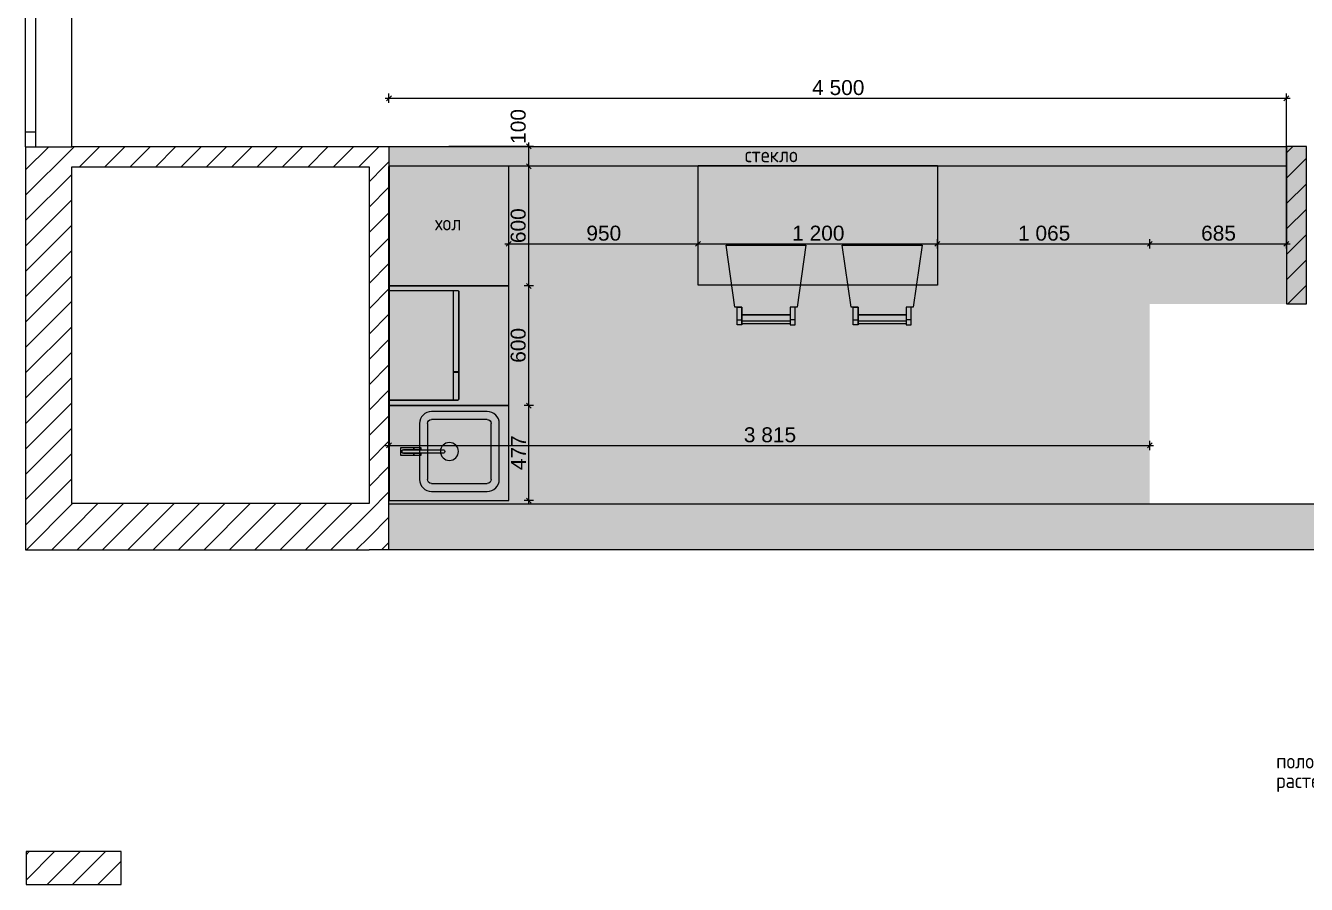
# Model space of a CAD drawing. Header units: millimetres. Extents: x 2336463 to 2579121, y 595385 to 778077.
# Drawn here: x 2502769 to 2509191, y 650910 to 655217 of the extents above; entities that cross this region are included whole.
import ezdxf

# ---------------------------------------------------------------- set-up
doc = ezdxf.new("R2010")
doc.units = ezdxf.units.MM
doc.header["$MEASUREMENT"] = 0
for name, color, linetype in [('+возводимые стены', 7, 'Continuous'), ('1 Планировка размеры', 7, 'Continuous'), ('Интерьер - Мебель', 7, 'Continuous'), ('сит план', 7, 'Continuous')]:
    doc.layers.add(name, color=color, linetype=linetype)
for name, color, linetype, lineweight in [('+возводимые стены_Ном._пера__101', 252, 'Continuous', 5), ('1 Планировка_Ном._пера__1', 7, 'Continuous', 13), ('Интерьер - Мебель_Ном._пера__1', 7, 'Continuous', 13), ('Окна ARCHICAD_Ном._пера__1', 7, 'Continuous', 13), ('сит план_Ном._пера__1', 7, 'Continuous', 13)]:
    doc.layers.add(name, color=color, linetype=linetype, lineweight=lineweight)
for name, color, linetype, lineweight, true_color in [('+возводимые стены_Ном._пера__169', 7, 'Continuous', 5, 0x68b353), ('+размер планировка_Ном._пера__242', 7, 'Continuous', 13, 0x1b55b5), ('1 Планировка размеры_Ном._пера__242', 7, 'Continuous', 13, 0x1b55b5), ('Конструктив - Стены Несущие_Ном._пера__103', 7, 'Continuous', 5, 0xffcc99), ('сит план_Ном._пера__87', 7, 'Continuous', 20, 0x6a6a6a)]:
    doc.layers.add(name, color=color, linetype=linetype, lineweight=lineweight, true_color=true_color)
doc.styles.add('СГЕНЕРИР_СТИЛЬ_1', font='arial.ttf')
doc.styles.add('СГЕНЕРИР_СТИЛЬ_4', font='isocp.shx')
doc.dimstyles.new('СГЕНЕРИР_СТИЛЬ__1', dxfattribs={"dimtxt": 75, "dimasz": 23.75, "dimexe": 0.18, "dimexo": 300, "dimgap": 0, "dimtad": 1, "dimtih": 1, "dimtoh": 1, "dimdec": 0, "dimzin": 0, "dimdsep": 46, "dimtxsty": 'СГЕНЕРИР_СТИЛЬ_1', "dimblk": 'ARROWHEAD_6', "dimblk1": 'ARROWHEAD_6', "dimblk2": 'ARROWHEAD_6', "dimcen": 0.09, "dimclrd": 256, "dimclre": 256, "dimclrt": 256, "dimazin": 0, "dimtfac": 1, "dimtdec": 4, "dimtmove": 0, "dimatfit": 3, "dimfxl": 0, "dimtolj": 1, "dimtzin": 0, "dimarcsym": 0})
doc.dimstyles.new('СГЕНЕРИР_СТИЛЬ__2', dxfattribs={"dimtxt": 75, "dimasz": 23.75, "dimexe": 0.18, "dimexo": 300, "dimgap": 0, "dimtad": 1, "dimdec": 0, "dimzin": 0, "dimdsep": 46, "dimtxsty": 'СГЕНЕРИР_СТИЛЬ_1', "dimblk": 'ARROWHEAD_6', "dimblk1": 'ARROWHEAD_6', "dimblk2": 'ARROWHEAD_6', "dimcen": 0.09, "dimclrd": 256, "dimclre": 256, "dimclrt": 256, "dimazin": 0, "dimtfac": 1, "dimtdec": 4, "dimtmove": 0, "dimatfit": 3, "dimfxl": 0, "dimtolj": 1, "dimtzin": 0, "dimarcsym": 0})
pattern_1 = [(45, (2086872.015, 585813.69), (-63.639609, 63.639609), [])]

# ---------------------------------------------------------------- blocks, each defined once
blk = doc.blocks.new('Обеденный Стул 01 25')
at = {"layer": '1 Планировка_Ном._пера__1', "color": 7, "linetype": 'Continuous', "lineweight": 13}
for p, q in [((54.4, 375), (79.4, 375)), ((79.4, 380), (320.6, 380)), ((345.6, 375), (320.6, 375))]:
    blk.add_line(p, q, dxfattribs=at)
at = {"layer": '1 Планировка_Ном._пера__1', "color": 7, "linetype": 'Continuous', "lineweight": 13, "flags": 128}
for points in [[(54.4, 310), (79.4, 310), (79.4, 400), (54.4, 400)], [(79.4, 350), (320.6, 350), (320.6, 395), (79.4, 395)], [(345.6, 310), (320.6, 310), (320.6, 400), (345.6, 400)], [(0, 0), (400, 0), (355.7, 310), (320.6, 310), (320.6, 350), (79.4, 350), (79.4, 310), (44.3, 310)]]:
    blk.add_lwpolyline(points, close=True, dxfattribs=at)
blk = doc.blocks.new('Перекрытие_71', base_point=(2504591.4, 652834.5))
at = {"layer": 'Интерьер - Мебель_Ном._пера__1', "color": 7, "linetype": 'Continuous', "lineweight": 13, "flags": 128}
blk.add_lwpolyline([(2504591.4, 652834.5), (2505191.4, 652834.5), (2505191.4, 653311.3), (2504591.4, 653311.3)], close=True, dxfattribs=at)
blk = doc.blocks.new('Перекрытие_72', base_point=(2504591.4, 653311.3))
at = {"layer": 'Интерьер - Мебель_Ном._пера__1', "color": 7, "linetype": 'Continuous', "lineweight": 13, "flags": 128}
blk.add_lwpolyline([(2504591.4, 653311.3), (2505191.4, 653311.3), (2505191.4, 653911.2), (2504591.4, 653911.2)], close=True, dxfattribs=at)
blk = doc.blocks.new('Перекрытие_73', base_point=(2504591.4, 653911.3))
at = {"layer": 'Интерьер - Мебель_Ном._пера__1', "color": 7, "linetype": 'Continuous', "lineweight": 13, "flags": 128}
blk.add_lwpolyline([(2504591.4, 653911.3), (2505191.4, 653911.3), (2505191.4, 654511.2), (2504591.4, 654511.2)], close=True, dxfattribs=at)
blk = doc.blocks.new('Стена_285', base_point=(2502771.3, 651074.9))
at = {"layer": 'сит план_Ном._пера__87', "linetype": 'Continuous', "lineweight": 20, "true_color": 0x6a6a6a}
h = blk.add_hatch(dxfattribs=at)
h.set_pattern_fill('Блоки_Бетонные_Эффективные', color=251, style=0, pattern_type=2)
h.set_pattern_definition(pattern_1)
h.paths.add_polyline_path([(2502771.3, 651074.9), (2502771.3, 650909.9), (2503248.3, 650909.9), (2503248.3, 651074.9)])
at = {"layer": 'сит план_Ном._пера__1', "color": 7, "linetype": 'Continuous', "lineweight": 13, "flags": 128}
for points in [[(2502771.3, 651074.9), (2502771.3, 650909.9)], [(2503248.3, 651074.9), (2502771.3, 651074.9)], [(2503248.3, 650909.9), (2503248.3, 651074.9)], [(2502771.3, 650909.9), (2503248.3, 650909.9)]]:
    blk.add_lwpolyline(points, dxfattribs=at)
blk = doc.blocks.new('Окно 25_5')
at = {"layer": 'Окна ARCHICAD_Ном._пера__1', "color": 7, "linetype": 'Continuous', "lineweight": 13}
for p, q in [((-605, 0), (605, 0)), ((-605, 0), (-530, 0)), ((-605, 0), (-605, -50)), ((-605, 0), (-605, -50)), ((-530, 0), (-530, -50)), ((-530, 0), (530, 0)), ((530, -50), (530, 0)), ((530, 0), (605, 0)), ((605, 0), (605, -50)), ((605, 0), (605, -50)), ((-530, -50), (-605, -50)), ((-605, -50), (-605, -232)), ((530, -50), (-530, -50)), ((605, -50), (530, -50)), ((605, -50), (605, -232)), ((-605, -232), (605, -232))]:
    blk.add_line(p, q, dxfattribs=at)
blk = doc.blocks.new('Стена_350', base_point=(2502769.2, 655352.7))
at = {"layer": 'сит план_Ном._пера__87', "linetype": 'Continuous', "lineweight": 20, "true_color": 0x6a6a6a}
h = blk.add_hatch(dxfattribs=at)
h.set_pattern_fill('Блоки_Бетонные_Эффективные', color=251, style=0, pattern_type=2)
h.set_pattern_definition(pattern_1)
h.paths.add_polyline_path([(2503001.2, 654608.9), (2502769.2, 654608.9), (2502769.2, 652819.6), (2503001.2, 652819.6)])
h = blk.add_hatch(dxfattribs=at)
h.set_pattern_fill('Блоки_Бетонные_Эффективные', color=251, style=0, pattern_type=2)
h.set_pattern_definition(pattern_1)
h.paths.add_polyline_path([(2503001.2, 652819.6), (2502769.2, 652587.6), (2503001.2, 652587.6)])
h = blk.add_hatch(dxfattribs=at)
h.set_pattern_fill('Блоки_Бетонные_Эффективные', color=251, style=0, pattern_type=2)
h.set_pattern_definition(pattern_1)
h.paths.add_polyline_path([(2503001.2, 652819.6), (2502769.2, 652819.6), (2502769.2, 652587.6)])
at = {"layer": 'сит план_Ном._пера__1', "color": 7, "linetype": 'Continuous', "lineweight": 13}
for p, q in [((2502769.2, 655818.9), (2502819.2, 655818.9)), ((2502819.2, 655818.9), (2503001.2, 655818.9)), ((2502769.2, 654608.9), (2502819.2, 654608.9)), ((2502819.2, 654608.9), (2503001.2, 654608.9))]:
    blk.add_line(p, q, dxfattribs=at)
at = {"layer": 'сит план_Ном._пера__1', "color": 7, "linetype": 'Continuous', "lineweight": 13, "flags": 128}
for points in [[(2502769.2, 654608.9), (2502769.2, 652587.6)], [(2503001.2, 652819.6), (2503001.2, 654508.9)], [(2502769.2, 652587.6), (2503001.2, 652587.6)]]:
    blk.add_lwpolyline(points, dxfattribs=at)
at = {"layer": 'Окна ARCHICAD_Ном._пера__1', "color": 7, "linetype": 'Continuous', "lineweight": 13, "zscale": 1000, "rotation": 90.0000000000106}
blk.add_blockref('Окно 25_5', (2502769.2, 655213.9), dxfattribs=at)
blk = doc.blocks.new('Стена_351', base_point=(2502769.2, 652587.6))
at = {"layer": 'сит план_Ном._пера__87', "linetype": 'Continuous', "lineweight": 20, "true_color": 0x6a6a6a}
h = blk.add_hatch(dxfattribs=at)
h.set_pattern_fill('Блоки_Бетонные_Эффективные', color=251, style=0, pattern_type=2)
h.set_pattern_definition(pattern_1)
h.paths.add_polyline_path([(2503001.2, 652587.6), (2504491.2, 652587.6), (2504491.2, 652819.6), (2503001.2, 652819.6)])
at = {"layer": 'сит план_Ном._пера__1', "color": 7, "linetype": 'Continuous', "lineweight": 13, "flags": 128}
for points in [[(2504491.2, 652819.6), (2503001.2, 652819.6)], [(2503001.2, 652587.6), (2504491.2, 652587.6)]]:
    blk.add_lwpolyline(points, dxfattribs=at)
blk = doc.blocks.new('Стена_352', base_point=(2502769.2, 654608.8))
at = {"layer": 'сит план_Ном._пера__87', "linetype": 'Continuous', "lineweight": 20, "true_color": 0x6a6a6a}
h = blk.add_hatch(dxfattribs=at)
h.set_pattern_fill('Блоки_Бетонные_Эффективные', color=251, style=0, pattern_type=2)
h.set_pattern_definition(pattern_1)
h.paths.add_polyline_path([(2503001.2, 654608.9), (2503001.2, 654508.9), (2504491.2, 654509.4), (2504491.2, 654609.4)])
h = blk.add_hatch(dxfattribs=at)
h.set_pattern_fill('Блоки_Бетонные_Эффективные', color=251, style=0, pattern_type=2)
h.set_pattern_definition(pattern_1)
h.paths.add_polyline_path([(2504491.2, 654509.4), (2504591.2, 654509.5), (2504591.2, 654609.5)])
h = blk.add_hatch(dxfattribs=at)
h.set_pattern_fill('Блоки_Бетонные_Эффективные', color=251, style=0, pattern_type=2)
h.set_pattern_definition(pattern_1)
h.paths.add_polyline_path([(2504491.2, 654509.4), (2504591.2, 654609.5), (2504491.2, 654609.4)])
at = {"layer": 'сит план_Ном._пера__1', "color": 7, "linetype": 'Continuous', "lineweight": 13, "flags": 128}
for points in [[(2504591.2, 654609.5), (2503001.2, 654608.9)], [(2504591.2, 654609.5), (2504591.2, 654509.5)], [(2503001.2, 654508.9), (2504491.2, 654509.4)]]:
    blk.add_lwpolyline(points, dxfattribs=at)
blk = doc.blocks.new('Стена_353', base_point=(2504591.2, 654609.5))
at = {"layer": 'сит план_Ном._пера__87', "linetype": 'Continuous', "lineweight": 20, "true_color": 0x6a6a6a}
h = blk.add_hatch(dxfattribs=at)
h.set_pattern_fill('Блоки_Бетонные_Эффективные', color=251, style=0, pattern_type=2)
h.set_pattern_definition(pattern_1)
h.paths.add_polyline_path([(2504491.2, 654509.4), (2504491.2, 652587), (2504591.2, 652587), (2504591.2, 654509.5)])
at = {"layer": 'сит план_Ном._пера__1', "color": 7, "linetype": 'Continuous', "lineweight": 13, "flags": 128}
for points in [[(2504491.2, 654509.4), (2504491.2, 652819.6)], [(2504591.2, 652587), (2504591.2, 654509.5)], [(2504591.2, 652587), (2504491.2, 652587)]]:
    blk.add_lwpolyline(points, dxfattribs=at)
blk = doc.blocks.new('Стена_357', base_point=(2509191.4, 654611.2))
at = {"layer": '+возводимые стены_Ном._пера__169', "linetype": 'Continuous', "lineweight": 5, "true_color": 0x68b353}
h = blk.add_hatch(dxfattribs=at)
h.set_pattern_fill('Блоки_Бетонные_Эффективные', color=85, style=0, pattern_type=2)
h.set_pattern_definition(pattern_1)
h.paths.add_polyline_path([(2509091.4, 654611.2), (2509091.4, 653821.2), (2509191.4, 653821.2), (2509191.4, 654611.2)])
at = {"layer": '+возводимые стены_Ном._пера__101', "color": 252, "linetype": 'Continuous', "lineweight": 5, "flags": 128}
for points in [[(2509091.4, 654611.2), (2509091.4, 653821.2)], [(2509191.4, 654611.2), (2509091.4, 654611.2)], [(2509191.4, 653821.2), (2509191.4, 654611.2)], [(2509091.4, 653821.2), (2509191.4, 653821.2)]]:
    blk.add_lwpolyline(points, dxfattribs=at)
blk = doc.blocks.new('Стол Дизайнерский 01 25_2')
at = {"layer": '1 Планировка_Ном._пера__1', "color": 7, "linetype": 'Continuous', "lineweight": 13, "flags": 128}
blk.add_lwpolyline([(1200, 0), (1200, 600), (0, 600), (0, 0)], close=True, dxfattribs=at)
blk = doc.blocks.new('Мойка Белфаст 25')
at = {"layer": '1 Планировка_Ном._пера__1', "color": 7, "linetype": 'Continuous', "lineweight": 13}
for p, q in [((40, 60), (40, 340)), ((60, 360), (200, 360)), ((200, 360), (340, 360)), ((360, 340), (360, 60)), ((340, 40), (60, 40))]:
    blk.add_line(p, q, dxfattribs=at)
at = {"layer": '1 Планировка_Ном._пера__1', "color": 7, "linetype": 'Continuous', "lineweight": 13, "flags": 128}
for points in [[(180, 429), (191, 429), (191, 480, -1), (209, 480), (209, 429), (220, 429), (220, 494), (180, 494)], [(191, 282.1, 1), (209, 282.2), (209, 480, 1), (191, 480)], [(200, 400), (340, 400, -0.414214), (400, 340), (400, 60, -0.414214), (340, 0), (60, 0, -0.414214), (0, 60), (0, 340, -0.414214), (60, 400)]]:
    blk.add_lwpolyline(points, format="xyb", close=True, dxfattribs=at)
for points in [[(180.3, 393), (191, 393), (191, 428), (180.3, 428)], [(219.7, 393), (219.7, 428), (209, 428), (209, 393)]]:
    blk.add_lwpolyline(points, close=True, dxfattribs=at)
at = {"layer": '1 Планировка_Ном._пера__1', "color": 7, "linetype": 'Continuous', "lineweight": 13}
blk.add_circle((200, 250), 45, dxfattribs=at)
for centre, start, end in [((60, 340), 90, 180), ((340, 340), 0, 90), ((60, 60), 180, 270), ((340, 60), 270, 0)]:
    blk.add_arc(centre, 20, start, end, dxfattribs=at)
blk = doc.blocks.new('Микроволновая Печь 25')
at = {"layer": '1 Планировка_Ном._пера__1', "color": 7, "linetype": 'Continuous', "lineweight": 13}
for p, q in [((0, 350), (0, 6.4)), ((550, 350), (0, 350)), ((550, 350), (550, 6.4)), ((550, 26.8), (0, 26.8)), ((0, 6.4), (0.2, 5)), ((0.2, 5), (0.7, 3.6)), ((0.7, 3.6), (1.5, 2.4)), ((1.5, 2.4), (2.6, 1.4)), ((2.6, 1.4), (3.9, 0.6)), ((3.9, 0.6), (5.3, 0.2)), ((5.3, 0.2), (6.8, 0)), ((407.5, 0), (407.5, 26.8)), ((412.1, 0), (412.1, 26.8)), ((544.7, 0.2), (543.2, 0)), ((546.1, 0.6), (544.7, 0.2)), ((547.4, 1.4), (546.1, 0.6)), ((548.5, 2.4), (547.4, 1.4)), ((549.3, 3.6), (548.5, 2.4)), ((549.8, 5), (549.3, 3.6)), ((550, 6.4), (549.8, 5)), ((407.5, 0), (6.8, 0)), ((543.2, 0), (412.1, 0))]:
    blk.add_line(p, q, dxfattribs=at)
at = {"layer": '1 Планировка_Ном._пера__1', "color": 7, "linetype": 'Continuous', "lineweight": 13, "flags": 128}
blk.add_lwpolyline([(0, 6.4), (0.1, 5.3), (0.4, 4.2), (0.9, 3.2), (1.6, 2.3), (2.4, 1.5), (3.4, 0.9), (4.5, 0.4), (5.7, 0.1), (6.8, 0), (543.2, 0), (544.3, 0.1), (545.5, 0.4), (546.6, 0.9), (547.6, 1.5), (548.4, 2.3), (549.1, 3.2), (549.6, 4.2), (549.9, 5.3), (550, 6.4), (550, 350), (0, 350)], close=True, dxfattribs=at)
blk = doc.blocks.new('*D2896', base_point=(2086872, 585813.7))
at = {"layer": '1 Планировка размеры_Ном._пера__242', "color": 152, "linetype": 'Continuous', "lineweight": 13, "true_color": 0x1b55b5}
for p, q in [((2505172.6, 654122.4), (2505191.4, 654122.4)), ((2505203.9, 654134.9), (2505178.9, 654109.9)), ((2505191.4, 654099), (2505191.4, 654145.9)), ((2505191.4, 654122.4), (2506141.2, 654122.4)), ((2506153.7, 654134.9), (2506128.7, 654109.9)), ((2506141.2, 654099), (2506141.2, 654145.9))]:
    blk.add_line(p, q, dxfattribs=at)
at = {"layer": '1 Планировка размеры_Ном._пера__242', "color": 152, "lineweight": 13, "true_color": 0x1b55b5, "insert": (2505580.9, 654137.4), "char_height": 75, "attachment_point": 7, "style": 'СГЕНЕРИР_СТИЛЬ_1'}
blk.add_mtext('\\A1;{\\pql;\\fArial|b0|i0|c204|p38;950}', dxfattribs=at)
blk = doc.blocks.new('ARROWHEAD_6')
at = {"color": 0, "linetype": 'Continuous', "lineweight": 0}
for p, q in [((0, 0), (-1, 0)), ((-0.5, -0.5), (0.5, 0.5))]:
    blk.add_line(p, q, dxfattribs=at)
blk = doc.blocks.new('*D2897', base_point=(2086872, 585813.7))
at = {"layer": '1 Планировка размеры_Ном._пера__242', "color": 152, "linetype": 'Continuous', "lineweight": 13, "true_color": 0x1b55b5}
for p, q in [((2506153.7, 654134.9), (2506128.7, 654109.9)), ((2506141.2, 654099), (2506141.2, 654145.9)), ((2506141.2, 654122.4), (2507341.2, 654122.4)), ((2507353.7, 654134.9), (2507328.7, 654109.9)), ((2507341.2, 654099), (2507341.2, 654145.9))]:
    blk.add_line(p, q, dxfattribs=at)
at = {"layer": '1 Планировка размеры_Ном._пера__242', "color": 152, "lineweight": 13, "true_color": 0x1b55b5, "insert": (2506613, 654137.4), "char_height": 75, "attachment_point": 7, "style": 'СГЕНЕРИР_СТИЛЬ_1'}
blk.add_mtext('\\A1;{\\pql;\\fArial|b0|i0|c204|p38;1\xa0200}', dxfattribs=at)
blk = doc.blocks.new('*D2898', base_point=(2086872, 585813.7))
at = {"layer": '1 Планировка размеры_Ном._пера__242', "color": 152, "linetype": 'Continuous', "lineweight": 13, "true_color": 0x1b55b5}
for p, q in [((2507353.7, 654134.9), (2507328.7, 654109.9)), ((2507341.2, 654099), (2507341.2, 654145.9)), ((2507341.2, 654122.4), (2508406.4, 654122.4)), ((2508418.9, 654134.9), (2508393.9, 654109.9)), ((2508406.4, 654099), (2508406.4, 654145.9))]:
    blk.add_line(p, q, dxfattribs=at)
at = {"layer": '1 Планировка размеры_Ном._пера__242', "color": 152, "lineweight": 13, "true_color": 0x1b55b5, "insert": (2507745.5, 654137.4), "char_height": 75, "attachment_point": 7, "style": 'СГЕНЕРИР_СТИЛЬ_1'}
blk.add_mtext('\\A1;{\\pql;\\fArial|b0|i0|c204|p38;1\xa0065}', dxfattribs=at)
blk = doc.blocks.new('*D2899', base_point=(2086872, 585813.7))
at = {"layer": '1 Планировка размеры_Ном._пера__242', "color": 152, "linetype": 'Continuous', "lineweight": 13, "true_color": 0x1b55b5}
for p, q in [((2508418.9, 654134.9), (2508393.9, 654109.9)), ((2508406.4, 654099), (2508406.4, 654145.9)), ((2508406.4, 654122.4), (2509091.4, 654122.4)), ((2509078.9, 654109.9), (2509103.9, 654134.9)), ((2509091.4, 654099), (2509091.4, 654145.9)), ((2509091.4, 654122.4), (2509110.1, 654122.4))]:
    blk.add_line(p, q, dxfattribs=at)
at = {"layer": '1 Планировка размеры_Ном._пера__242', "color": 152, "lineweight": 13, "true_color": 0x1b55b5, "insert": (2508663.5, 654137.4), "char_height": 75, "attachment_point": 7, "style": 'СГЕНЕРИР_СТИЛЬ_1'}
blk.add_mtext('\\A1;{\\pql;\\fArial|b0|i0|c204|p38;685}', dxfattribs=at)
blk = doc.blocks.new('*D2902', base_point=(2086872, 585813.7))
at = {"layer": '1 Планировка размеры_Ном._пера__242', "color": 152, "linetype": 'Continuous', "lineweight": 13, "true_color": 0x1b55b5}
for p, q in [((2504591.4, 653087.9), (2504591.4, 654311.2)), ((2504572.6, 653111.3), (2504591.4, 653111.3)), ((2504603.9, 653123.8), (2504578.9, 653098.8)), ((2504591.4, 653111.3), (2508406.4, 653111.3)), ((2508393.9, 653098.8), (2508418.9, 653123.8)), ((2508406.4, 653087.9), (2508406.4, 653134.8)), ((2508406.4, 653111.3), (2508425.1, 653111.3))]:
    blk.add_line(p, q, dxfattribs=at)
at = {"layer": '1 Планировка размеры_Ном._пера__242', "color": 152, "lineweight": 13, "true_color": 0x1b55b5, "insert": (2506370.7, 653126.3), "char_height": 75, "attachment_point": 7, "style": 'СГЕНЕРИР_СТИЛЬ_1'}
blk.add_mtext('\\A1;{\\pql;\\fArial|b0|i0|c204|p38;3\xa0815}', dxfattribs=at)
blk = doc.blocks.new('*D2903', base_point=(2086872, 585813.7))
at = {"layer": '1 Планировка размеры_Ном._пера__242', "color": 152, "linetype": 'Continuous', "lineweight": 13, "true_color": 0x1b55b5}
for p, q in [((2505315.9, 653311.3), (2505269, 653311.3)), ((2505280, 653323.8), (2505305, 653298.8)), ((2505292.5, 652834.5), (2505292.5, 653311.3)), ((2505315.9, 652834.5), (2505269, 652834.5)), ((2505280, 652847), (2505305, 652822)), ((2505292.5, 652815.8), (2505292.5, 652834.5))]:
    blk.add_line(p, q, dxfattribs=at)
at = {"layer": '1 Планировка размеры_Ном._пера__242', "color": 152, "lineweight": 13, "true_color": 0x1b55b5, "insert": (2505277.5, 652987.5), "char_height": 75, "attachment_point": 7, "rotation": 90, "style": 'СГЕНЕРИР_СТИЛЬ_1'}
blk.add_mtext('\\A1;{\\pql;\\fArial|b0|i0|c204|p38;477}', dxfattribs=at)
blk = doc.blocks.new('*D2904', base_point=(2086872, 585813.7))
at = {"layer": '1 Планировка размеры_Ном._пера__242', "color": 152, "linetype": 'Continuous', "lineweight": 13, "true_color": 0x1b55b5}
for p, q in [((2505280, 653923.7), (2505305, 653898.7)), ((2505315.9, 653911.2), (2505269, 653911.2)), ((2505292.5, 653311.3), (2505292.5, 653911.2)), ((2505315.9, 653311.3), (2505269, 653311.3)), ((2505280, 653323.8), (2505305, 653298.8))]:
    blk.add_line(p, q, dxfattribs=at)
at = {"layer": '1 Планировка размеры_Ном._пера__242', "color": 152, "lineweight": 13, "true_color": 0x1b55b5, "insert": (2505277.5, 653525.9), "char_height": 75, "attachment_point": 7, "rotation": 90, "style": 'СГЕНЕРИР_СТИЛЬ_1'}
blk.add_mtext('\\A1;{\\pql;\\fArial|b0|i0|c204|p38;600}', dxfattribs=at)
blk = doc.blocks.new('*D2905', base_point=(2086872, 585813.7))
at = {"layer": '1 Планировка размеры_Ном._пера__242', "color": 152, "linetype": 'Continuous', "lineweight": 13, "true_color": 0x1b55b5}
for p, q in [((2505315.9, 654511.2), (2505269, 654511.2)), ((2505280, 654523.7), (2505305, 654498.7)), ((2505292.5, 653911.2), (2505292.5, 654511.2)), ((2505280, 653923.7), (2505305, 653898.7)), ((2505315.9, 653911.2), (2505269, 653911.2))]:
    blk.add_line(p, q, dxfattribs=at)
at = {"layer": '1 Планировка размеры_Ном._пера__242', "color": 152, "lineweight": 13, "true_color": 0x1b55b5, "insert": (2505277.5, 654125.9), "char_height": 75, "attachment_point": 7, "rotation": 90, "style": 'СГЕНЕРИР_СТИЛЬ_1'}
blk.add_mtext('\\A1;{\\pql;\\fArial|b0|i0|c204|p38;600}', dxfattribs=at)
blk = doc.blocks.new('*D2906', base_point=(2086872, 585813.7))
at = {"layer": '1 Планировка размеры_Ном._пера__242', "color": 152, "linetype": 'Continuous', "lineweight": 13, "true_color": 0x1b55b5}
for p, q in [((2505305, 654598.7), (2505280, 654623.7)), ((2505292.5, 654611.2), (2505292.5, 654630)), ((2505315.9, 654611.2), (2504891.4, 654611.2)), ((2505292.5, 654511.2), (2505292.5, 654611.2)), ((2505315.9, 654511.2), (2505269, 654511.2)), ((2505280, 654523.7), (2505305, 654498.7))]:
    blk.add_line(p, q, dxfattribs=at)
at = {"layer": '1 Планировка размеры_Ном._пера__242', "color": 152, "lineweight": 13, "true_color": 0x1b55b5, "insert": (2505277.5, 654623.7), "char_height": 75, "attachment_point": 7, "rotation": 90, "style": 'СГЕНЕРИР_СТИЛЬ_1'}
blk.add_mtext('\\A1;{\\pql;\\fArial|b0|i0|c204|p38;100}', dxfattribs=at)
blk = doc.blocks.new('*D3073', base_point=(2086872, 585813.7))
at = {"layer": '1 Планировка размеры_Ном._пера__242', "color": 152, "linetype": 'Continuous', "lineweight": 13, "true_color": 0x1b55b5}
for p, q in [((2504591.2, 654829.2), (2504591.2, 654876.1)), ((2509091.4, 654121.2), (2509091.4, 654876.1)), ((2504572.5, 654852.6), (2504591.2, 654852.6)), ((2504603.7, 654865.1), (2504578.7, 654840.1)), ((2504591.2, 654852.6), (2509091.4, 654852.6)), ((2509078.9, 654840.1), (2509103.9, 654865.1)), ((2509091.4, 654852.6), (2509110.1, 654852.6))]:
    blk.add_line(p, q, dxfattribs=at)
at = {"layer": '1 Планировка размеры_Ном._пера__242', "color": 152, "lineweight": 13, "true_color": 0x1b55b5, "insert": (2506713.1, 654867.6), "char_height": 75, "attachment_point": 7, "style": 'СГЕНЕРИР_СТИЛЬ_1'}
blk.add_mtext('\\A1;{\\pql;\\fArial|b0|i0|c204|p38;4\xa0500}', dxfattribs=at)

msp = doc.modelspace()

# ---------------------------------------------------------------- hatches: boundary and pattern name
at = {"layer": 'Конструктив - Стены Несущие_Ном._пера__103', "linetype": 'Continuous', "lineweight": 0, "true_color": 0x3f3326}
msp.add_hatch(color=29, dxfattribs=at).paths.add_polyline_path([(2504591.4, 652820.8), (2504591.4, 654611.2), (2509188.4, 654611.2), (2509188.4, 653821.2), (2508406.4, 653821.2), (2508406.4, 652820.8)])
at = {"layer": 'сит план_Ном._пера__1', "linetype": 'Continuous', "lineweight": 13}
h = msp.add_hatch(dxfattribs=at)
h.set_pattern_fill('AR_CONC', style=0, pattern_type=2)
h.set_pattern_definition([(50, (2086872.01, 585813.69), (-182.18467, 15.939086), [19.05, -209.55]), (355, (2086872.01, 585813.69), (-35.24342, 191.056845), [15.24, -167.640584]), (100.451445, (2086887.2, 585812.36), (146.94125, 175.11775), [16.19001, -178.090245]), (46.1842, (2086872.01, 585864.49), (-271.07904, 42.04233), [28.575, -314.325]), (96.63556, (2086894.6, 585860.98), (237.40413, 247.42612), [24.28502, -267.1356]), (351.18415, (2086872.01, 585864.49), (237.40413, 247.42612), [22.85997, -251.45973]), (21, (2086897.41, 585851.79), (-151.61439, 102.2652), [19.05, -209.55]), (326, (2086897.41, 585851.79), (61.80203, 184.18797), [15.24, -167.64]), (71.451445, (2086910.05, 585843.26), (213.41642, 81.92277), [16.19001, -178.08994]), (37.5, (2086872.015, 585813.686), (3.088603, 84.555039), [0, -165.608, 0, -170.18, 0, -168.275]), (7.5, (2086872.015, 585813.69), (66.819663, 100.180575), [0, -97.028, 0, -161.798, 0, -64.135]), (327.5, (2086815.37, 585813.686), (-135.590595, 5.728744), [0, -63.5, 0, -198.12, 0, -262.89]), (317.5, (2086789.97, 585813.69), (148.12918, 25.42649), [0, -82.55, 0, -131.572, 0, -186.69])])
h.paths.add_polyline_path([(2504591.2, 652819), (2510193.2, 652819), (2510193.2, 652587), (2504591.2, 652587)])

# ---------------------------------------------------------------- linework, layer by layer
at = {"layer": '1 Планировка_Ном._пера__1', "color": 7, "linetype": 'Continuous', "lineweight": 13}
for p, q in [((2504591.4, 654611.2), (2509091.4, 654611.2)), ((2504591.4, 654511.2), (2504591.4, 654611.2)), ((2509091.4, 654611.2), (2509091.4, 654511.2)), ((2509188.4, 654611.2), (2509188.4, 654611.2)), ((2509091.4, 654511.2), (2504591.4, 654511.2)), ((2509188.4, 654511.2), (2509188.4, 654511.2))]:
    msp.add_line(p, q, dxfattribs=at)
at = {"layer": 'сит план_Ном._пера__1', "color": 7, "linetype": 'Continuous', "lineweight": 13, "flags": 128}
msp.add_lwpolyline([(2504591.2, 652819), (2510193.2, 652819), (2510193.2, 652587), (2504591.2, 652587)], close=True, dxfattribs=at)

# ---------------------------------------------------------------- block references
at = {"layer": '+возводимые стены', "color": 252, "lineweight": 5}
msp.add_blockref('Стена_357', (2509191.4, 654611.2), dxfattribs=at)
at = {"layer": '1 Планировка_Ном._пера__1', "color": 7, "linetype": 'Continuous', "lineweight": 13, "xscale": -1, "zscale": 1000}
msp.add_blockref('Стол Дизайнерский 01 25_2', (2507341.2, 653915.6), dxfattribs=at)
for name, p, rotation in [('Обеденный Стул 01 25', (2506282, 654115.6), 180), ('Обеденный Стул 01 25', (2506864.1, 654115.6), 180), ('Микроволновая Печь 25', (2504941.4, 653888.4), 90), ('Мойка Белфаст 25', (2505144.3, 653281.1), 90)]:
    msp.add_blockref(name, p, dxfattribs=dict(at, rotation=rotation))
at = {"layer": 'Интерьер - Мебель', "color": 7, "linetype": 'Continuous', "lineweight": 13}
for name, p in [('Перекрытие_73', (2504591.4, 653911.3)), ('Перекрытие_72', (2504591.4, 653311.3)), ('Перекрытие_71', (2504591.4, 652834.5))]:
    msp.add_blockref(name, p, dxfattribs=at)
at = {"layer": 'сит план', "color": 7, "lineweight": 13}
for name, p in [('Стена_350', (2502769.2, 655352.7)), ('Стена_352', (2502769.2, 654608.8)), ('Стена_353', (2504591.2, 654609.5)), ('Стена_351', (2502769.2, 652587.6)), ('Стена_285', (2502771.3, 651074.9))]:
    msp.add_blockref(name, p, dxfattribs=at)

# ---------------------------------------------------------------- texts
at = {"layer": '+размер планировка_Ном._пера__242', "color": 152, "linetype": 'Continuous', "lineweight": 13, "true_color": 0x1b55b5, "char_height": 75, "attachment_point": 1, "style": 'СГЕНЕРИР_СТИЛЬ_4'}
for s, insert in [('\\A1;{\\pql;\\Fisocp.shx;стекло}', (2506375.4, 654606.3)), ('\\A1;{\\pql;\\Fisocp.shx;хол}', (2504822.5, 654264.5))]:
    msp.add_mtext(s, dxfattribs=dict(at, insert=insert))
at = {"layer": '+размер планировка_Ном._пера__242', "color": 152, "linetype": 'Continuous', "lineweight": 13, "true_color": 0x1b55b5, "insert": (2509039.8, 651566.1), "char_height": 75, "attachment_point": 1, "line_spacing_factor": 0.784842, "style": 'СГЕНЕРИР_СТИЛЬ_4'}
msp.add_mtext('\\A1;{\\pql;\\Fisocp.shx;полочки\\Fisocp.shx; или\\P\\pql;\\Fisocp.shx;растение}', dxfattribs=at)

# ---------------------------------------------------------------- dimensions: what is measured, and where the dimension line sits
at = {"layer": '1 Планировка размеры', "color": 152, "linetype": 'Continuous', "lineweight": 13, "true_color": 0x1b55b5}
for base, p1, p2, picture, middle in [((2509091.4, 654852.6), (2504591.2, 654609.5), (2509091.4, 653821.2), '*D3073', (2506841.9, 654905.1)), ((2508406.4, 653111.3), (2504591.4, 654611.2), (2508406.4, 652820.8), '*D2902', (2506499.5, 653163.8)), ((2507341.2, 654122.4), (2506141.2, 653915.6), (2507341.2, 653915.6), '*D2897', (2506741.8, 654174.9)), ((2508406.4, 654122.4), (2507341.2, 653915.6), (2508406.4, 653821.2), '*D2898', (2507874.4, 654174.9)), ((2506141.2, 654122.4), (2505191.4, 653911.3), (2506141.2, 653915.6), '*D2896', (2505666.7, 654174.9)), ((2509091.4, 654122.4), (2508406.4, 653821.2), (2509091.4, 653821.2), '*D2899', (2508749.3, 654174.9))]:
    dim = msp.add_linear_dim(base=base, p1=p1, p2=p2, dimstyle='СГЕНЕРИР_СТИЛЬ__1', dxfattribs=at)
    dim.commit()
    dim.dimension.update_dxf_attribs({"geometry": picture, "text_midpoint": middle, "dimtype": 160})
for base, p1, p2, picture, middle in [((2505292.5, 654611.2), (2505191.4, 654511.2), (2504591.4, 654611.2), '*D2906', (2505240, 654709.5)), ((2505292.5, 654511.2), (2505191.4, 653911.2), (2505191.4, 654511.2), '*D2905', (2505240, 654211.6)), ((2505292.5, 653911.2), (2505191.4, 653311.3), (2505191.4, 653911.2), '*D2904', (2505240, 653611.7)), ((2505292.5, 653311.3), (2505191.4, 652834.5), (2505191.4, 653311.3), '*D2903', (2505240, 653073.3))]:
    dim = msp.add_linear_dim(base=base, p1=p1, p2=p2, angle=90, dimstyle='СГЕНЕРИР_СТИЛЬ__2', dxfattribs=at)
    dim.commit()
    dim.dimension.update_dxf_attribs({"geometry": picture, "text_midpoint": middle, "dimtype": 160, "text_rotation": 90})

doc.saveas('drawing.dxf')
